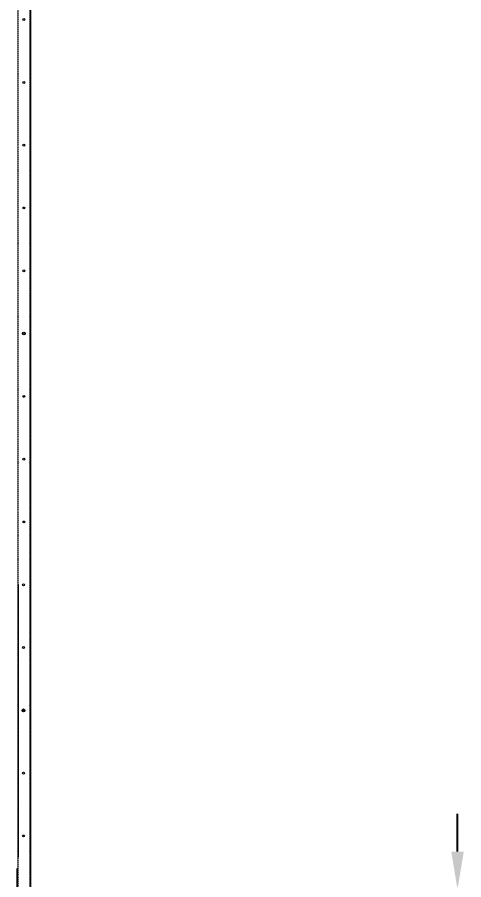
# Model space of a CAD drawing. Header units: millimetres. Extents: x -662642 to 33419, y -141169 to 23423.
# Drawn here: x 8871 to 10295, y 9571 to 12318 of the extents above; entities that cross this region are included whole.
import ezdxf

# ---------------------------------------------------------------- set-up
doc = ezdxf.new("R2010")
doc.units = ezdxf.units.MM
for name, pattern in [('CENTER', [2, 1.25, -0.25, 0.25, -0.25]), ('HIDDEN', [0.375, 0.25, -0.125]), ('HIDDENX2', [0.75, 0.5, -0.25])]:
    doc.linetypes.add(name, pattern=pattern)
doc.layers.add('center', color=1, linetype='CENTER')
doc.layers.add('HIDD', color=2, linetype='HIDDENX2')
doc.styles.get("Standard").update_dxf_attribs({"font": 'arial.ttf'})
doc.dimstyles.new('1.40', dxfattribs={"dimscale": 20, "dimtxt": 1.5, "dimasz": 1, "dimexe": 0.5, "dimexo": 0.5, "dimgap": 0.5, "dimtad": 1, "dimdec": 0, "dimzin": 0, "dimdsep": 46, "dimtxsty": 'Standard', "dimcen": 0, "dimclrd": 2, "dimclre": 2, "dimclrt": 3, "dimadec": 0, "dimazin": 0, "dimtfac": 1, "dimtdec": 0, "dimtmove": 0, "dimatfit": 0, "dimfxl": 1, "dimtolj": 1, "dimtzin": 0, "dimlwd": -1, "dimlwe": -1, "dimarcsym": 0})

# ---------------------------------------------------------------- blocks, each defined once
blk = doc.blocks.new('*D86')
at = {"color": 2, "transparency": 16777216}
for p, q in [((10274.7, 9660.2), (10274.7, 9780.2)), ((8443.9, 9540.2), (10284.7, 9540.2)), ((10274.7, 9540.2), (10274.7, 9110.2)), ((8713.4, 9110.2), (10284.7, 9110.2)), ((10274.7, 8990.2), (10274.7, 8435.7))]:
    blk.add_line(p, q, dxfattribs=at)
for points in [[(10254.7, 9660.2), (10294.7, 9660.2), (10274.7, 9540.2)], [(10254.7, 8990.2), (10294.7, 8990.2), (10274.7, 9110.2)]]:
    blk.add_solid(points, dxfattribs=at)
at = {"layer": 'Defpoints', "color": 0, "transparency": 16777216}
for p in [(8343.9, 9540.2), (8613.4, 9110.2), (10274.7, 9110.2)]:
    blk.add_point(p, dxfattribs=at)
at = {"color": 3, "lineweight": 5, "transparency": 16777216, "insert": (10143.2, 8652.9), "char_height": 140, "attachment_point": 5, "rotation": 90}
blk.add_mtext('\\A1;430', dxfattribs=at)
blk = doc.blocks.new('3')
at = {"color": 7, "linetype": 'Continuous', "lineweight": 20}
for p, q in [((8873.4, 12131.5), (8874.2, 12131.5)), ((8873.4, 12065.6), (8874.2, 12065.6)), ((8873.4, 11999.6), (8874.2, 11999.6)), ((8873.4, 11933.6), (8874.2, 11933.6)), ((8873.4, 11867.6), (8874.2, 11867.6)), ((8873.4, 11801.6), (8874.2, 11801.6)), ((8873.4, 11735.6), (8874.2, 11735.6)), ((8873.4, 11669.6), (8874.2, 11669.6)), ((8873.4, 11603.6), (8874.2, 11603.6)), ((8873.4, 11537.6), (8874.2, 11537.6)), ((8873.4, 11471.6), (8874.2, 11471.6)), ((8873.4, 11405.6), (8874.2, 11405.6)), ((8873.4, 11339.6), (8874.2, 11339.6)), ((8873.4, 11273.7), (8874.2, 11273.7)), ((8873.4, 11207.7), (8874.2, 11207.7)), ((8873.4, 11141.7), (8874.2, 11141.7)), ((8873.4, 11075.7), (8874.2, 11075.7)), ((8873.4, 11009.7), (8874.2, 11009.7)), ((8873.4, 10943.7), (8874.2, 10943.7)), ((8873.4, 10877.7), (8874.2, 10877.7)), ((8873.4, 10811.7), (8874.2, 10811.7)), ((8873.4, 10745.7), (8874.2, 10745.7)), ((8873.4, 10679.7), (8874.2, 10679.7)), ((8873.4, 10613.7), (8874.2, 10613.7))]:
    blk.add_line(p, q, dxfattribs=at)
at = {"color": 7, "lineweight": 20, "ltscale": 0.2055}
blk.add_line((8871.4, 9113.6), (8871.4, 9606.8), dxfattribs=at)
at = {"color": 7, "lineweight": 20, "ltscale": 0.011892}
blk.add_line((8913.4, 9594.4), (8913.4, 9565.8), dxfattribs=at)
at = {"color": 7, "lineweight": 20, "ltscale": 0.201042}
blk.add_line((8913.4, 9111.9), (8913.4, 9594.4), dxfattribs=at)
at = {"color": 0, "lineweight": 20}
blk.add_lwpolyline([(8873.4, 10510.6), (8874.2, 10510.6), (8874.2, 9642.3), (8873.4, 9642.3)], dxfattribs=at)
at = {"color": 7, "lineweight": 20}
for centre, radius in [((8892.4, 12310.2), 3), ((8892.4, 12110.2), 3), ((8892.4, 11910.2), 3), ((8892.4, 11710.2), 3), ((8892.4, 11510.2), 3), ((8892.4, 11310.2), 4.5), ((8892.4, 11310.2), 3), ((8892.4, 11110.2), 3), ((8892.4, 10910.2), 3), ((8892.4, 10710.2), 3), ((8891.4, 10510.2), 3), ((8891.4, 10310.2), 3), ((8891.4, 10110.2), 4.5), ((8891.4, 10110.2), 3), ((8891.4, 9910.2), 3), ((8891.4, 9710.2), 3)]:
    blk.add_circle(centre, radius, dxfattribs=at)
at = {"layer": 'center', "lineweight": 20}
for q in [(8913.4, 11670.2), (8913.4, 9110.2)]:
    blk.add_line((8913.4, 12710.2), q, dxfattribs=at)
at = {"layer": 'HIDD', "linetype": 'HIDDEN', "lineweight": 20}
for p, q in [((8873.4, 12708), (8873.4, 9112.2)), ((8911.4, 12708), (8911.4, 9237.4))]:
    blk.add_line(p, q, dxfattribs=at)

msp = doc.modelspace()

# ---------------------------------------------------------------- block references
msp.add_blockref('3', (0, 0))

# ---------------------------------------------------------------- dimensions: what is measured, and where the dimension line sits
at = {"lineweight": 5}
dim = msp.add_linear_dim(base=(10274.7, 9110.2), p1=(8343.9, 9540.2), p2=(8613.4, 9110.2), angle=90, dimstyle='1.40', override={"dimtxt": 7, "dimasz": 6, "dimexo": 5, "dimgap": 3}, dxfattribs=at)
dim.commit()
dim.dimension.update_dxf_attribs({"geometry": '*D86', "text_midpoint": (10143.2, 8652.9)})

doc.saveas('drawing.dxf')
